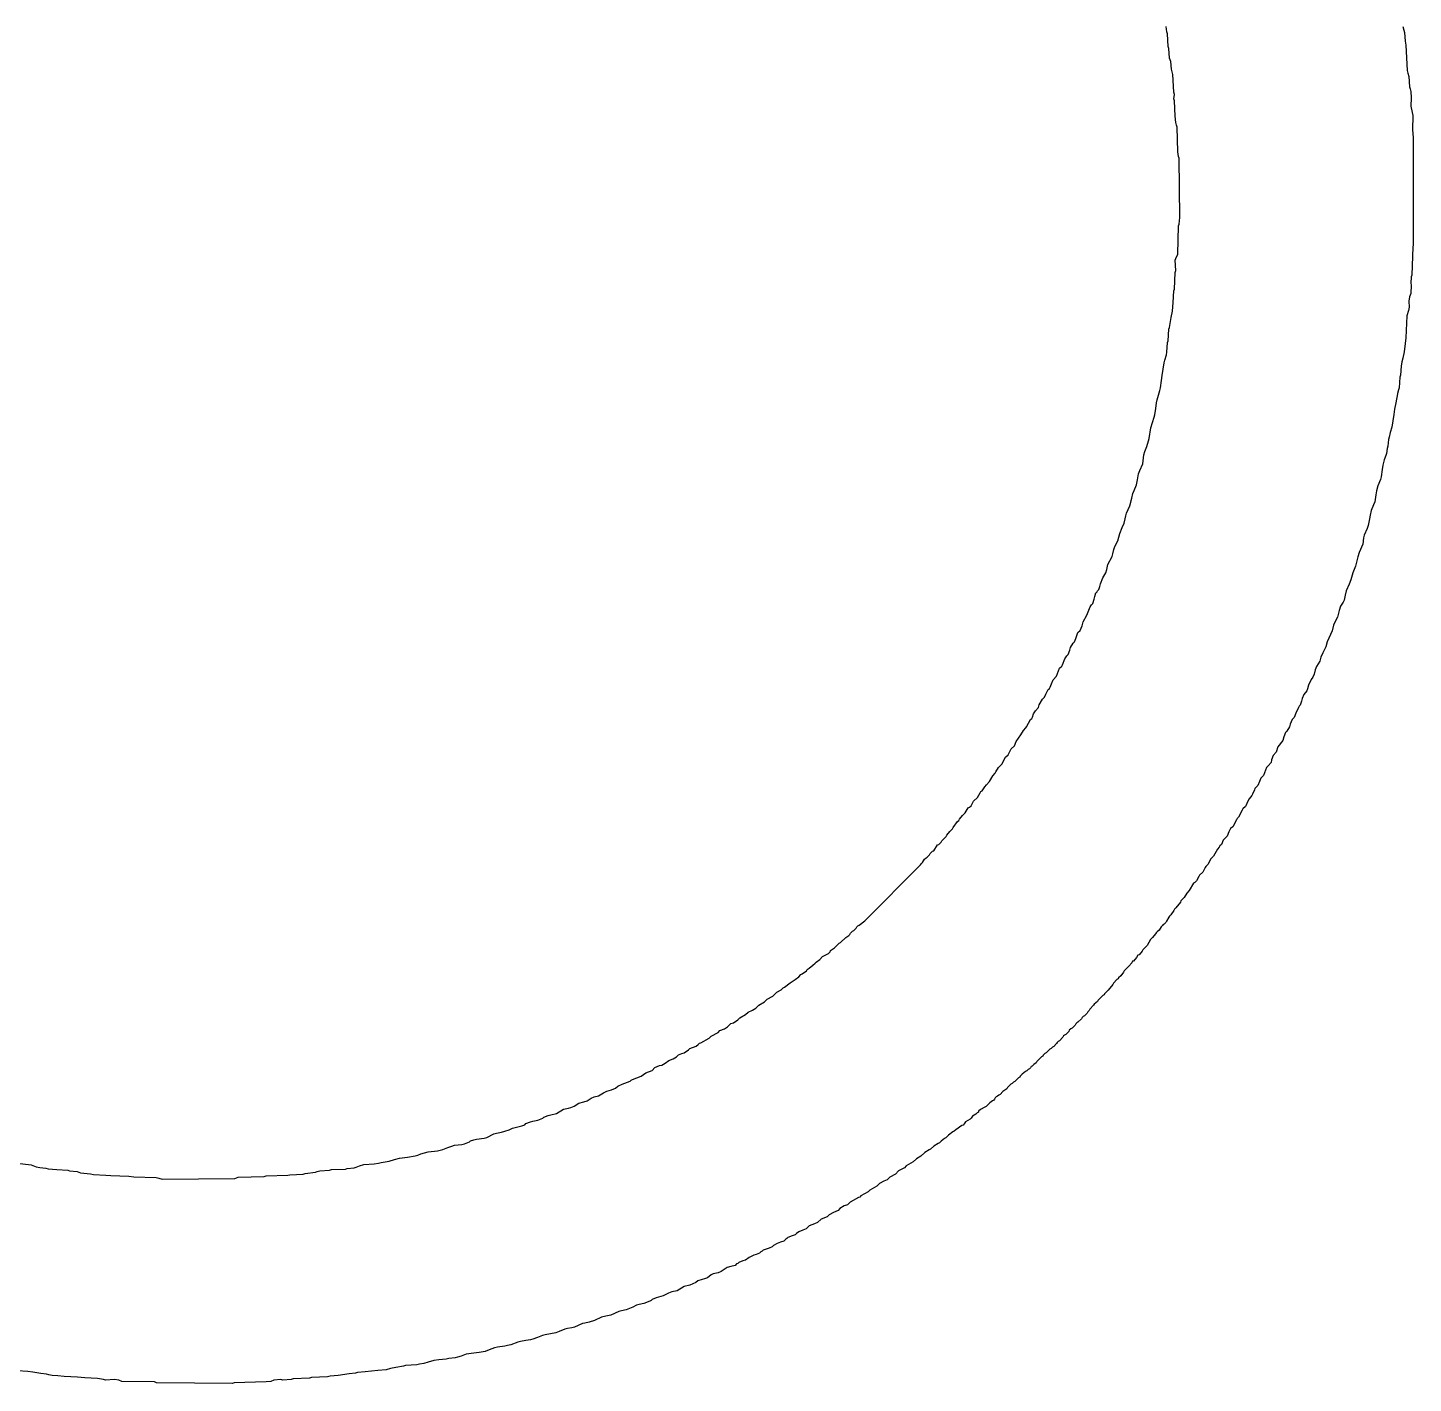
# Model space of a CAD drawing. Header units: inches. Extents: x -1.3 to 11.9, y -6.8 to 4.2.
# Drawn here: x 3.5394 to 3.6628, y 1.3251 to 1.4459 of the extents above; entities that cross this region are included whole.
import ezdxf

# ---------------------------------------------------------------- set-up
doc = ezdxf.new("R2010")
doc.units = ezdxf.units.IN
doc.header["$MEASUREMENT"] = 0
doc.layers.add('Bottom Overlay', color=54, linetype='Continuous')

msp = doc.modelspace()

# ---------------------------------------------------------------- linework, layer by layer
at = {"layer": 'Bottom Overlay'}
for p, q in [((3.64084, 1.44551), (3.64076, 1.44599)), ((3.66184, 1.44599), (3.66192, 1.44568)), ((3.6409, 1.44534), (3.64084, 1.44551)), ((3.64096, 1.4442), (3.6409, 1.44534)), ((3.66192, 1.44568), (3.66198, 1.44545)), ((3.66198, 1.44545), (3.66206, 1.44468)), ((3.66206, 1.44468), (3.66212, 1.44434)), ((3.64101, 1.44403), (3.64096, 1.4442)), ((3.64107, 1.44318), (3.64101, 1.44403)), ((3.66212, 1.44434), (3.66224, 1.44207)), ((3.64119, 1.44289), (3.64107, 1.44318)), ((3.64124, 1.44221), (3.64119, 1.44289)), ((3.64138, 1.44173), (3.64124, 1.44221)), ((3.66224, 1.44207), (3.66229, 1.44184)), ((3.64147, 1.44016), (3.64138, 1.44173)), ((3.66229, 1.44184), (3.66238, 1.44153)), ((3.66238, 1.44153), (3.66243, 1.44062)), ((3.64153, 1.43994), (3.64147, 1.44016)), ((3.64147, 1.43954), (3.64153, 1.43994)), ((3.66243, 1.44062), (3.66249, 1.44045)), ((3.66249, 1.44045), (3.66255, 1.44022)), ((3.66255, 1.44022), (3.6626, 1.43965)), ((3.6626, 1.43965), (3.66255, 1.43891)), ((3.64153, 1.43937), (3.64147, 1.43954)), ((3.64158, 1.43801), (3.64153, 1.43937)), ((3.66255, 1.43891), (3.6626, 1.43874)), ((3.6626, 1.43874), (3.66272, 1.43806)), ((3.64164, 1.43744), (3.64158, 1.43801)), ((3.6417, 1.43721), (3.64164, 1.43744)), ((3.64175, 1.43704), (3.6417, 1.43721)), ((3.66272, 1.43806), (3.66269, 1.43678)), ((3.64181, 1.43482), (3.64175, 1.43704)), ((3.66269, 1.43678), (3.66275, 1.4361)), ((3.66275, 1.4361), (3.66277, 1.42653)), ((3.64187, 1.43443), (3.64181, 1.43482)), ((3.64192, 1.43426), (3.64187, 1.43443)), ((3.64198, 1.42897), (3.64192, 1.43426)), ((3.64192, 1.4284), (3.64198, 1.42897)), ((3.64181, 1.42573), (3.64187, 1.42823)), ((3.64187, 1.42823), (3.64192, 1.4284)), ((3.66272, 1.42636), (3.66266, 1.42386)), ((3.66277, 1.42653), (3.66272, 1.42636)), ((3.64158, 1.42517), (3.64164, 1.42534)), ((3.64164, 1.42426), (3.64158, 1.42517)), ((3.64164, 1.42534), (3.64181, 1.42573)), ((3.64153, 1.42261), (3.64158, 1.42409)), ((3.64158, 1.42409), (3.64164, 1.42426)), ((3.6626, 1.42369), (3.66255, 1.42312)), ((3.66266, 1.42386), (3.6626, 1.42369)), ((3.64141, 1.42142), (3.64147, 1.42244)), ((3.64147, 1.42244), (3.64153, 1.42261)), ((3.66255, 1.42312), (3.6626, 1.42295)), ((3.6626, 1.42295), (3.66255, 1.42221)), ((3.64133, 1.42065), (3.64141, 1.42142)), ((3.66243, 1.42193), (3.66238, 1.42153)), ((3.66238, 1.42153), (3.66241, 1.42099)), ((3.66255, 1.42221), (3.66243, 1.42193)), ((3.64107, 1.4192), (3.64121, 1.42008)), ((3.64121, 1.42008), (3.64133, 1.42065)), ((3.66221, 1.42022), (3.66212, 1.41826)), ((3.66235, 1.42071), (3.66221, 1.42022)), ((3.66241, 1.42099), (3.66235, 1.42071)), ((3.64096, 1.41801), (3.64101, 1.41903)), ((3.64101, 1.41903), (3.64107, 1.4192)), ((3.64084, 1.41698), (3.6409, 1.41784)), ((3.6409, 1.41784), (3.64096, 1.41801)), ((3.66206, 1.41775), (3.66195, 1.41701)), ((3.66212, 1.41826), (3.66206, 1.41775)), ((3.64059, 1.41605), (3.64065, 1.41627)), ((3.64065, 1.41627), (3.64079, 1.41676)), ((3.64079, 1.41676), (3.64084, 1.41698)), ((3.66184, 1.41644), (3.66175, 1.41613)), ((3.66195, 1.41701), (3.66184, 1.41644)), ((3.64042, 1.41491), (3.64059, 1.41605)), ((3.66164, 1.41494), (3.66158, 1.41477)), ((3.6617, 1.41573), (3.66164, 1.41494)), ((3.66175, 1.41613), (3.6617, 1.41573)), ((3.64022, 1.41358), (3.64028, 1.4138)), ((3.64028, 1.4138), (3.64036, 1.41446)), ((3.64036, 1.41446), (3.64042, 1.41491)), ((3.66153, 1.4138), (3.66147, 1.41363)), ((3.66158, 1.41477), (3.66153, 1.4138)), ((3.63985, 1.41196), (3.63991, 1.41247)), ((3.63991, 1.41247), (3.63996, 1.41275)), ((3.63996, 1.41275), (3.64022, 1.41358)), ((3.66121, 1.41247), (3.6611, 1.4119)), ((3.66127, 1.41281), (3.66121, 1.41247)), ((3.66133, 1.41309), (3.66127, 1.41281)), ((3.66138, 1.41332), (3.66133, 1.41309)), ((3.66147, 1.41363), (3.66138, 1.41332)), ((3.63971, 1.41119), (3.63977, 1.41142)), ((3.63977, 1.41142), (3.63985, 1.41196)), ((3.66104, 1.41145), (3.66087, 1.41031)), ((3.6611, 1.4119), (3.66104, 1.41145)), ((3.63925, 1.40931), (3.6394, 1.41025)), ((3.6394, 1.41025), (3.63957, 1.41071)), ((3.63957, 1.41071), (3.63971, 1.41119)), ((3.66087, 1.41031), (3.66073, 1.40983)), ((3.63905, 1.4086), (3.6392, 1.40909)), ((3.6392, 1.40909), (3.63925, 1.40931)), ((3.66056, 1.4092), (3.6605, 1.40863)), ((3.66062, 1.40943), (3.66056, 1.4092)), ((3.66073, 1.40983), (3.66062, 1.40943)), ((3.63869, 1.40704), (3.6388, 1.40784)), ((3.6388, 1.40784), (3.63888, 1.40815)), ((3.63888, 1.40815), (3.63905, 1.4086)), ((3.66033, 1.40778), (3.66019, 1.40741)), ((3.66039, 1.40795), (3.66033, 1.40778)), ((3.66045, 1.40841), (3.66039, 1.40795)), ((3.6605, 1.40863), (3.66045, 1.40841)), ((3.63832, 1.40616), (3.63843, 1.40645)), ((3.63843, 1.40645), (3.63869, 1.40704)), ((3.65999, 1.40653), (3.65991, 1.40588)), ((3.66005, 1.40693), (3.65999, 1.40653)), ((3.66019, 1.40741), (3.66005, 1.40693)), ((3.63792, 1.40468), (3.63812, 1.40517)), ((3.63812, 1.40517), (3.63823, 1.40562)), ((3.63823, 1.40562), (3.63832, 1.40616)), ((3.65962, 1.40508), (3.65951, 1.40463)), ((3.65985, 1.40565), (3.65962, 1.40508)), ((3.65991, 1.40588), (3.65985, 1.40565)), ((3.63755, 1.40329), (3.63772, 1.40397)), ((3.63772, 1.40397), (3.6378, 1.4044)), ((3.6378, 1.4044), (3.63792, 1.40468)), ((3.65945, 1.40429), (3.65934, 1.40366)), ((3.65951, 1.40463), (3.65945, 1.40429)), ((3.63718, 1.40241), (3.63724, 1.40264)), ((3.63724, 1.40264), (3.63755, 1.40329)), ((3.65903, 1.40289), (3.65894, 1.40247)), ((3.65922, 1.40338), (3.65903, 1.40289)), ((3.65934, 1.40366), (3.65922, 1.40338)), ((3.63664, 1.40085), (3.63687, 1.40136)), ((3.63687, 1.40136), (3.63704, 1.40176)), ((3.63704, 1.40176), (3.63712, 1.40213)), ((3.63712, 1.40213), (3.63718, 1.40241)), ((3.65877, 1.40156), (3.65866, 1.40128)), ((3.65888, 1.40213), (3.65877, 1.40156)), ((3.65894, 1.40247), (3.65888, 1.40213)), ((3.63621, 1.39968), (3.63647, 1.40017)), ((3.63647, 1.40017), (3.63664, 1.40085)), ((3.65834, 1.40045), (3.65829, 1.39988)), ((3.6584, 1.40068), (3.65834, 1.40045)), ((3.65866, 1.40128), (3.6584, 1.40068)), ((3.63596, 1.3988), (3.63602, 1.39903)), ((3.63602, 1.39903), (3.6361, 1.3994)), ((3.6361, 1.3994), (3.63621, 1.39968)), ((3.65795, 1.39914), (3.65783, 1.39875)), ((3.65829, 1.39988), (3.65795, 1.39914)), ((3.63548, 1.39764), (3.63559, 1.39809)), ((3.63559, 1.39809), (3.63596, 1.3988)), ((3.65763, 1.39792), (3.65738, 1.39733)), ((3.65778, 1.39852), (3.65763, 1.39792)), ((3.65783, 1.39875), (3.65778, 1.39852)), ((3.63494, 1.39636), (3.63513, 1.3969)), ((3.63513, 1.3969), (3.63539, 1.39733)), ((3.63539, 1.39733), (3.63548, 1.39764)), ((3.65721, 1.3967), (3.65707, 1.39633)), ((3.65726, 1.39693), (3.65721, 1.3967)), ((3.65738, 1.39733), (3.65726, 1.39693)), ((3.63437, 1.395), (3.63442, 1.39522)), ((3.63442, 1.39522), (3.63451, 1.39554)), ((3.63451, 1.39554), (3.63459, 1.39562)), ((3.63459, 1.39562), (3.63465, 1.39574)), ((3.63465, 1.39574), (3.63477, 1.39585)), ((3.63477, 1.39585), (3.63488, 1.39613)), ((3.63488, 1.39613), (3.63494, 1.39636)), ((3.6567, 1.39534), (3.65661, 1.39491)), ((3.65681, 1.39574), (3.6567, 1.39534)), ((3.65707, 1.39633), (3.65681, 1.39574)), ((3.63371, 1.39355), (3.634, 1.39429)), ((3.634, 1.39429), (3.63414, 1.39449)), ((3.63414, 1.39449), (3.63425, 1.3946)), ((3.63425, 1.3946), (3.63437, 1.395)), ((3.65618, 1.39397), (3.65604, 1.39338)), ((3.6563, 1.39437), (3.65618, 1.39397)), ((3.65653, 1.39471), (3.6563, 1.39437)), ((3.65661, 1.39491), (3.65653, 1.39471)), ((3.63329, 1.39261), (3.63337, 1.39298)), ((3.63337, 1.39298), (3.63371, 1.39355)), ((3.6559, 1.39318), (3.65567, 1.39267)), ((3.65604, 1.39338), (3.6559, 1.39318)), ((3.63272, 1.39147), (3.63292, 1.39201)), ((3.63292, 1.39201), (3.63312, 1.39221)), ((3.63312, 1.39221), (3.63329, 1.39261)), ((3.65556, 1.39216), (3.6551, 1.39119)), ((3.65567, 1.39267), (3.65556, 1.39216)), ((3.63204, 1.39005), (3.63221, 1.39045)), ((3.63221, 1.39045), (3.63227, 1.39068)), ((3.63227, 1.39068), (3.63249, 1.39108)), ((3.63249, 1.39108), (3.63261, 1.39119)), ((3.63261, 1.39119), (3.63272, 1.39147)), ((3.65499, 1.39074), (3.65471, 1.39022)), ((3.6551, 1.39119), (3.65499, 1.39074)), ((3.63127, 1.38883), (3.63147, 1.38903)), ((3.63147, 1.38903), (3.63153, 1.38915)), ((3.63153, 1.38915), (3.63175, 1.38966)), ((3.63175, 1.38966), (3.63192, 1.38994)), ((3.63192, 1.38994), (3.63204, 1.39005)), ((3.65445, 1.38946), (3.65417, 1.389)), ((3.65454, 1.38983), (3.65445, 1.38946)), ((3.65471, 1.39022), (3.65454, 1.38983)), ((3.63056, 1.38744), (3.6307, 1.38781)), ((3.6307, 1.38781), (3.63102, 1.38812)), ((3.63102, 1.38812), (3.63127, 1.38883)), ((3.65368, 1.38784), (3.65346, 1.38733)), ((3.65383, 1.38804), (3.65368, 1.38784)), ((3.65394, 1.38832), (3.65383, 1.38804)), ((3.65403, 1.38869), (3.65394, 1.38832)), ((3.65417, 1.389), (3.65403, 1.38869)), ((3.63005, 1.38653), (3.63028, 1.38693)), ((3.63028, 1.38693), (3.63039, 1.38704)), ((3.63039, 1.38704), (3.63045, 1.38716)), ((3.63045, 1.38716), (3.63056, 1.38744)), ((3.65329, 1.38682), (3.65303, 1.3865)), ((3.65337, 1.38701), (3.65329, 1.38682)), ((3.65346, 1.38733), (3.65337, 1.38701)), ((3.62914, 1.38505), (3.62942, 1.38534)), ((3.62942, 1.38534), (3.62948, 1.38557)), ((3.62948, 1.38557), (3.62977, 1.38608)), ((3.62977, 1.38608), (3.62994, 1.38625)), ((3.62994, 1.38625), (3.63005, 1.38653)), ((3.65255, 1.38534), (3.65232, 1.38483)), ((3.65261, 1.38545), (3.65255, 1.38534)), ((3.65269, 1.38554), (3.65261, 1.38545)), ((3.65283, 1.38591), (3.65269, 1.38554)), ((3.65289, 1.38613), (3.65283, 1.38591)), ((3.65303, 1.3865), (3.65289, 1.38613)), ((3.62835, 1.38363), (3.62869, 1.38426)), ((3.62869, 1.38426), (3.6288, 1.38437)), ((3.6288, 1.38437), (3.62886, 1.38449)), ((3.62886, 1.38449), (3.62897, 1.38477)), ((3.62897, 1.38477), (3.62914, 1.38505)), ((3.65198, 1.38426), (3.65181, 1.38386)), ((3.65218, 1.38446), (3.65198, 1.38426)), ((3.65232, 1.38483), (3.65218, 1.38446)), ((3.62741, 1.3823), (3.62783, 1.3829)), ((3.62783, 1.3829), (3.62806, 1.38329)), ((3.62806, 1.38329), (3.62829, 1.38352)), ((3.62829, 1.38352), (3.62835, 1.38363)), ((3.65141, 1.38312), (3.65124, 1.38273)), ((3.65153, 1.38324), (3.65141, 1.38312)), ((3.65175, 1.38363), (3.65153, 1.38324)), ((3.65181, 1.38386), (3.65175, 1.38363)), ((3.6267, 1.38113), (3.62698, 1.38165)), ((3.62698, 1.38165), (3.62727, 1.38193)), ((3.62727, 1.38193), (3.62741, 1.3823)), ((3.65073, 1.38182), (3.65056, 1.38136)), ((3.65116, 1.38241), (3.65073, 1.38182)), ((3.65124, 1.38273), (3.65116, 1.38241)), ((3.62613, 1.38028), (3.62647, 1.38091)), ((3.62647, 1.38091), (3.6267, 1.38113)), ((3.65011, 1.38045), (3.64985, 1.38014)), ((3.65016, 1.38068), (3.65011, 1.38045)), ((3.6503, 1.38105), (3.65016, 1.38068)), ((3.65056, 1.38136), (3.6503, 1.38105)), ((3.62505, 1.37875), (3.62533, 1.37926)), ((3.62533, 1.37926), (3.62556, 1.37949)), ((3.62556, 1.37949), (3.62562, 1.3796)), ((3.62562, 1.3796), (3.62585, 1.38)), ((3.62585, 1.38), (3.62613, 1.38028)), ((3.64945, 1.37929), (3.6492, 1.37903)), ((3.64971, 1.38), (3.64945, 1.37929)), ((3.64985, 1.38014), (3.64971, 1.38)), ((3.62428, 1.37787), (3.6244, 1.37792)), ((3.6244, 1.37792), (3.62462, 1.37827)), ((3.62462, 1.37827), (3.62477, 1.37846)), ((3.62477, 1.37846), (3.62505, 1.37875)), ((3.64863, 1.37801), (3.64846, 1.37761)), ((3.64868, 1.37812), (3.64863, 1.37801)), ((3.64894, 1.37838), (3.64868, 1.37812)), ((3.64908, 1.37875), (3.64894, 1.37838)), ((3.6492, 1.37903), (3.64908, 1.37875)), ((3.6234, 1.37659), (3.62363, 1.37699)), ((3.62363, 1.37699), (3.62397, 1.37733)), ((3.62397, 1.37733), (3.6242, 1.37773)), ((3.6242, 1.37773), (3.62428, 1.37787)), ((3.648, 1.37693), (3.64789, 1.37665)), ((3.64815, 1.37719), (3.648, 1.37693)), ((3.6484, 1.3775), (3.64815, 1.37719)), ((3.64846, 1.37761), (3.6484, 1.3775)), ((3.62238, 1.3754), (3.62264, 1.37571)), ((3.62264, 1.37571), (3.62289, 1.37596)), ((3.62289, 1.37596), (3.62315, 1.37639)), ((3.62315, 1.37639), (3.62326, 1.37645)), ((3.62326, 1.37645), (3.6234, 1.37659)), ((3.64709, 1.37545), (3.64704, 1.37534)), ((3.64721, 1.37557), (3.64709, 1.37545)), ((3.64755, 1.37619), (3.64721, 1.37557)), ((3.64761, 1.37631), (3.64755, 1.37619)), ((3.64783, 1.37653), (3.64761, 1.37631)), ((3.64789, 1.37665), (3.64783, 1.37653)), ((3.62124, 1.37398), (3.6215, 1.37429)), ((3.6215, 1.37429), (3.62175, 1.37454)), ((3.62175, 1.37454), (3.62181, 1.37466)), ((3.62181, 1.37466), (3.62221, 1.37517)), ((3.62221, 1.37517), (3.62232, 1.37528)), ((3.62232, 1.37528), (3.62238, 1.3754)), ((3.64636, 1.37426), (3.64621, 1.37389)), ((3.6465, 1.37457), (3.64636, 1.37426)), ((3.6467, 1.37471), (3.6465, 1.37457)), ((3.64704, 1.37534), (3.6467, 1.37471)), ((3.62008, 1.37258), (3.62042, 1.3731)), ((3.62042, 1.3731), (3.62053, 1.37315)), ((3.62053, 1.37315), (3.62073, 1.37335)), ((3.62073, 1.37335), (3.62079, 1.37346)), ((3.62079, 1.37346), (3.62119, 1.37386)), ((3.62119, 1.37386), (3.62124, 1.37398)), ((3.64556, 1.37301), (3.6455, 1.3729)), ((3.6457, 1.37315), (3.64556, 1.37301)), ((3.64584, 1.37352), (3.6457, 1.37315)), ((3.64621, 1.37389), (3.64584, 1.37352)), ((3.61908, 1.37153), (3.61925, 1.37182)), ((3.61925, 1.37182), (3.6194, 1.37196)), ((3.6194, 1.37196), (3.61951, 1.37202)), ((3.61951, 1.37202), (3.61971, 1.37221)), ((3.61971, 1.37221), (3.61977, 1.37233)), ((3.61977, 1.37233), (3.61997, 1.37253)), ((3.61997, 1.37253), (3.62008, 1.37258)), ((3.64476, 1.37187), (3.64448, 1.37136)), ((3.64499, 1.3721), (3.64476, 1.37187)), ((3.64533, 1.37273), (3.64499, 1.3721)), ((3.6455, 1.3729), (3.64533, 1.37273)), ((3.61394, 1.36633), (3.61891, 1.37131)), ((3.61891, 1.37131), (3.61897, 1.37142)), ((3.61897, 1.37142), (3.61908, 1.37153)), ((3.64403, 1.37068), (3.64374, 1.3704)), ((3.64425, 1.37108), (3.64403, 1.37068)), ((3.64431, 1.37119), (3.64425, 1.37108)), ((3.64448, 1.37136), (3.64431, 1.37119)), ((3.6432, 1.36969), (3.64283, 1.36903)), ((3.64332, 1.36974), (3.6432, 1.36969)), ((3.64346, 1.36989), (3.64332, 1.36974)), ((3.64369, 1.37028), (3.64346, 1.36989)), ((3.64374, 1.3704), (3.64369, 1.37028)), ((3.64209, 1.36812), (3.64204, 1.36801)), ((3.64238, 1.36841), (3.64209, 1.36812)), ((3.64261, 1.36881), (3.64238, 1.36841)), ((3.64283, 1.36903), (3.64261, 1.36881)), ((3.64119, 1.36687), (3.64107, 1.36676)), ((3.64147, 1.36727), (3.64119, 1.36687)), ((3.64153, 1.36739), (3.64147, 1.36727)), ((3.64164, 1.3675), (3.64153, 1.36739)), ((3.64204, 1.36801), (3.64164, 1.3675)), ((3.61298, 1.36548), (3.61318, 1.36568)), ((3.61318, 1.36568), (3.61323, 1.36579)), ((3.61323, 1.36579), (3.61332, 1.36588)), ((3.61332, 1.36588), (3.61343, 1.36594)), ((3.61343, 1.36594), (3.61394, 1.36633)), ((3.64033, 1.36579), (3.64016, 1.36551)), ((3.64045, 1.36591), (3.64033, 1.36579)), ((3.6405, 1.36602), (3.64045, 1.36591)), ((3.64059, 1.36605), (3.6405, 1.36602)), ((3.64073, 1.36619), (3.64059, 1.36605)), ((3.64079, 1.36631), (3.64073, 1.36619)), ((3.64101, 1.36665), (3.64079, 1.36631)), ((3.64107, 1.36676), (3.64101, 1.36665)), ((3.61167, 1.36435), (3.61178, 1.3644)), ((3.61178, 1.3644), (3.61224, 1.36486)), ((3.61224, 1.36486), (3.61252, 1.36503)), ((3.61252, 1.36503), (3.61261, 1.36511)), ((3.61261, 1.36511), (3.61266, 1.36523)), ((3.61266, 1.36523), (3.61286, 1.36543)), ((3.61286, 1.36543), (3.61298, 1.36548)), ((3.63937, 1.36466), (3.63908, 1.36415)), ((3.63957, 1.36486), (3.63937, 1.36466)), ((3.63982, 1.36517), (3.63957, 1.36486)), ((3.63988, 1.36528), (3.63982, 1.36517)), ((3.63996, 1.36537), (3.63988, 1.36528)), ((3.64016, 1.36551), (3.63996, 1.36537)), ((3.60994, 1.3629), (3.61019, 1.36315)), ((3.61019, 1.36315), (3.6107, 1.36344)), ((3.6107, 1.36344), (3.61085, 1.36358)), ((3.61085, 1.36358), (3.6109, 1.36369)), ((3.6109, 1.36369), (3.61124, 1.36392)), ((3.61124, 1.36392), (3.61167, 1.36435)), ((3.63826, 1.36327), (3.63812, 1.36307)), ((3.63837, 1.36332), (3.63826, 1.36327)), ((3.63863, 1.36364), (3.63837, 1.36332)), ((3.63869, 1.36375), (3.63863, 1.36364)), ((3.63908, 1.36415), (3.63869, 1.36375)), ((3.60874, 1.36187), (3.6088, 1.36199)), ((3.6088, 1.36199), (3.609, 1.36213)), ((3.609, 1.36213), (3.60931, 1.36239)), ((3.60931, 1.36239), (3.60951, 1.36258)), ((3.60951, 1.36258), (3.60962, 1.36264)), ((3.60962, 1.36264), (3.60994, 1.3629)), ((3.63746, 1.3623), (3.63704, 1.36187)), ((3.63772, 1.36261), (3.63746, 1.3623)), ((3.63778, 1.36273), (3.63772, 1.36261)), ((3.63786, 1.36275), (3.63778, 1.36273)), ((3.63812, 1.36307), (3.63786, 1.36275)), ((3.60678, 1.36043), (3.6073, 1.36082)), ((3.6073, 1.36082), (3.60764, 1.36105)), ((3.60764, 1.36105), (3.60775, 1.36111)), ((3.60775, 1.36111), (3.60806, 1.36136)), ((3.60806, 1.36136), (3.60826, 1.36156)), ((3.60826, 1.36156), (3.60837, 1.36162)), ((3.60837, 1.36162), (3.60874, 1.36187)), ((3.63602, 1.36068), (3.63562, 1.36017)), ((3.63607, 1.36079), (3.63602, 1.36068)), ((3.63638, 1.36111), (3.63607, 1.36079)), ((3.6365, 1.36116), (3.63638, 1.36111)), ((3.63653, 1.36125), (3.6365, 1.36116)), ((3.63673, 1.36145), (3.63653, 1.36125)), ((3.63698, 1.36176), (3.63673, 1.36145)), ((3.63704, 1.36187), (3.63698, 1.36176)), ((3.60525, 1.35935), (3.60576, 1.35963)), ((3.60576, 1.35963), (3.6061, 1.35997)), ((3.6061, 1.35997), (3.6065, 1.3602)), ((3.6065, 1.3602), (3.60667, 1.36037)), ((3.60667, 1.36037), (3.60678, 1.36043)), ((3.63513, 1.35969), (3.63471, 1.35926)), ((3.63525, 1.35974), (3.63513, 1.35969)), ((3.63528, 1.35983), (3.63525, 1.35974)), ((3.63562, 1.36017), (3.63528, 1.35983)), ((3.60332, 1.35798), (3.60355, 1.35821)), ((3.60355, 1.35821), (3.60394, 1.35838)), ((3.60394, 1.35838), (3.60423, 1.35855)), ((3.60423, 1.35855), (3.60451, 1.35883)), ((3.60451, 1.35883), (3.60502, 1.35912)), ((3.60502, 1.35912), (3.60525, 1.35935)), ((3.6338, 1.35824), (3.63374, 1.35812)), ((3.63391, 1.35835), (3.6338, 1.35824)), ((3.63397, 1.35847), (3.63391, 1.35835)), ((3.63431, 1.35881), (3.63397, 1.35847)), ((3.63437, 1.35892), (3.63431, 1.35881)), ((3.63465, 1.35915), (3.63437, 1.35892)), ((3.63471, 1.35926), (3.63465, 1.35915)), ((3.60173, 1.3569), (3.60201, 1.35719)), ((3.60201, 1.35719), (3.60224, 1.35724)), ((3.60224, 1.35724), (3.60264, 1.35753)), ((3.60264, 1.35753), (3.60281, 1.3577)), ((3.60281, 1.3577), (3.60332, 1.35798)), ((3.63266, 1.35705), (3.63241, 1.35679)), ((3.63272, 1.35716), (3.63266, 1.35705)), ((3.63281, 1.35724), (3.63272, 1.35716)), ((3.63292, 1.3573), (3.63281, 1.35724)), ((3.63323, 1.35761), (3.63292, 1.3573)), ((3.63329, 1.35773), (3.63323, 1.35761)), ((3.63337, 1.35781), (3.63329, 1.35773)), ((3.63349, 1.35787), (3.63337, 1.35781)), ((3.63374, 1.35812), (3.63349, 1.35787)), ((3.59934, 1.35548), (3.60008, 1.35588)), ((3.60008, 1.35588), (3.60025, 1.35605)), ((3.60025, 1.35605), (3.60088, 1.35639)), ((3.60088, 1.35639), (3.60105, 1.35656)), ((3.60105, 1.35656), (3.60144, 1.35673)), ((3.60144, 1.35673), (3.60173, 1.3569)), ((3.63158, 1.35597), (3.63127, 1.35565)), ((3.63164, 1.35608), (3.63158, 1.35597)), ((3.63173, 1.35616), (3.63164, 1.35608)), ((3.63184, 1.35622), (3.63173, 1.35616)), ((3.6321, 1.35648), (3.63184, 1.35622)), ((3.63215, 1.35659), (3.6321, 1.35648)), ((3.63229, 1.35673), (3.63215, 1.35659)), ((3.63241, 1.35679), (3.63229, 1.35673)), ((3.59735, 1.3544), (3.59764, 1.35452)), ((3.59764, 1.35452), (3.59786, 1.35457)), ((3.59786, 1.35457), (3.59826, 1.35486)), ((3.59826, 1.35486), (3.59838, 1.35497)), ((3.59838, 1.35497), (3.59892, 1.35517)), ((3.59892, 1.35517), (3.59911, 1.35531)), ((3.59911, 1.35531), (3.59923, 1.35543)), ((3.59923, 1.35543), (3.59934, 1.35548)), ((3.62996, 1.35452), (3.62982, 1.35437)), ((3.63008, 1.35457), (3.62996, 1.35452)), ((3.63042, 1.35491), (3.63008, 1.35457)), ((3.63053, 1.35497), (3.63042, 1.35491)), ((3.63065, 1.35508), (3.63053, 1.35497)), ((3.63076, 1.35514), (3.63065, 1.35508)), ((3.63102, 1.3554), (3.63076, 1.35514)), ((3.63107, 1.35551), (3.63102, 1.3554)), ((3.63116, 1.3556), (3.63107, 1.35551)), ((3.63127, 1.35565), (3.63116, 1.3556)), ((3.595, 1.35301), (3.59525, 1.35327)), ((3.59525, 1.35327), (3.59565, 1.35344)), ((3.59565, 1.35344), (3.59588, 1.35349)), ((3.59588, 1.35349), (3.59616, 1.35366)), ((3.59616, 1.35366), (3.5965, 1.35389)), ((3.5965, 1.35389), (3.59687, 1.35403)), ((3.59687, 1.35403), (3.59718, 1.35423)), ((3.59718, 1.35423), (3.59735, 1.3544)), ((3.62874, 1.35335), (3.62869, 1.35324)), ((3.62883, 1.35338), (3.62874, 1.35335)), ((3.629, 1.35355), (3.62883, 1.35338)), ((3.6292, 1.35369), (3.629, 1.35355)), ((3.62925, 1.35381), (3.6292, 1.35369)), ((3.62968, 1.35423), (3.62925, 1.35381)), ((3.62979, 1.35429), (3.62968, 1.35423)), ((3.62982, 1.35437), (3.62979, 1.35429)), ((3.59235, 1.35179), (3.59306, 1.35205)), ((3.59306, 1.35205), (3.59315, 1.35213)), ((3.59315, 1.35213), (3.59326, 1.35219)), ((3.59326, 1.35219), (3.59366, 1.35236)), ((3.59366, 1.35236), (3.59403, 1.3525)), ((3.59403, 1.3525), (3.59446, 1.35281)), ((3.59446, 1.35281), (3.595, 1.35301)), ((3.62729, 1.35202), (3.62718, 1.35196)), ((3.62764, 1.35236), (3.62729, 1.35202)), ((3.62775, 1.35241), (3.62764, 1.35236)), ((3.62778, 1.3525), (3.62775, 1.35241)), ((3.62795, 1.35267), (3.62778, 1.3525)), ((3.62826, 1.35293), (3.62795, 1.35267)), ((3.62837, 1.35298), (3.62826, 1.35293)), ((3.62849, 1.3531), (3.62837, 1.35298)), ((3.6286, 1.35315), (3.62849, 1.3531)), ((3.62869, 1.35324), (3.6286, 1.35315)), ((3.59022, 1.35074), (3.59068, 1.35102)), ((3.59068, 1.35102), (3.59099, 1.35116)), ((3.59099, 1.35116), (3.59139, 1.35128)), ((3.59139, 1.35128), (3.59176, 1.35142)), ((3.59176, 1.35142), (3.59196, 1.35162)), ((3.59196, 1.35162), (3.59235, 1.35179)), ((3.62587, 1.35082), (3.62576, 1.35071)), ((3.62599, 1.35088), (3.62587, 1.35082)), ((3.62624, 1.35114), (3.62599, 1.35088)), ((3.62658, 1.35136), (3.62624, 1.35114)), ((3.62664, 1.35148), (3.62658, 1.35136)), ((3.62695, 1.35179), (3.62664, 1.35148)), ((3.62707, 1.35185), (3.62695, 1.35179)), ((3.62718, 1.35196), (3.62707, 1.35185)), ((3.5865, 1.34918), (3.58713, 1.34957)), ((3.58713, 1.34957), (3.58755, 1.34966)), ((3.58755, 1.34966), (3.58778, 1.34972)), ((3.58778, 1.34972), (3.58806, 1.34983)), ((3.58806, 1.34983), (3.58849, 1.35009)), ((3.58849, 1.35009), (3.58894, 1.3502)), ((3.58894, 1.3502), (3.58923, 1.35031)), ((3.58923, 1.35031), (3.58957, 1.35054)), ((3.58957, 1.35054), (3.58985, 1.35065)), ((3.58985, 1.35065), (3.59022, 1.35074)), ((3.62462, 1.34974), (3.62423, 1.34952)), ((3.62474, 1.3498), (3.62462, 1.34974)), ((3.62508, 1.35014), (3.62474, 1.3498)), ((3.62519, 1.3502), (3.62508, 1.35014)), ((3.62531, 1.35031), (3.62519, 1.3502)), ((3.62542, 1.35037), (3.62531, 1.35031)), ((3.6255, 1.35045), (3.62542, 1.35037)), ((3.62556, 1.35057), (3.6255, 1.35045)), ((3.62565, 1.35065), (3.62556, 1.35057)), ((3.62576, 1.35071), (3.62565, 1.35065)), ((3.58377, 1.34827), (3.58417, 1.34844)), ((3.58417, 1.34844), (3.5844, 1.34849)), ((3.5844, 1.34849), (3.58483, 1.34858)), ((3.58483, 1.34858), (3.58528, 1.34875)), ((3.58528, 1.34875), (3.58536, 1.34884)), ((3.58536, 1.34884), (3.58576, 1.34901)), ((3.58576, 1.34901), (3.58599, 1.34906)), ((3.58599, 1.34906), (3.5865, 1.34918)), ((3.62292, 1.34844), (3.62278, 1.34824)), ((3.62332, 1.34866), (3.62292, 1.34844)), ((3.6234, 1.34875), (3.62332, 1.34866)), ((3.62346, 1.34886), (3.6234, 1.34875)), ((3.62354, 1.34895), (3.62346, 1.34886)), ((3.62383, 1.34912), (3.62354, 1.34895)), ((3.62394, 1.34923), (3.62383, 1.34912)), ((3.62406, 1.34929), (3.62394, 1.34923)), ((3.62408, 1.34937), (3.62406, 1.34929)), ((3.62423, 1.34952), (3.62408, 1.34937)), ((3.58028, 1.34705), (3.58093, 1.34736)), ((3.58093, 1.34736), (3.58116, 1.34741)), ((3.58116, 1.34741), (3.58159, 1.3475)), ((3.58159, 1.3475), (3.5819, 1.34759)), ((3.5819, 1.34759), (3.58227, 1.34773)), ((3.58227, 1.34773), (3.58258, 1.34787)), ((3.58258, 1.34787), (3.58304, 1.34798)), ((3.58304, 1.34798), (3.5834, 1.34807)), ((3.5834, 1.34807), (3.58369, 1.34818)), ((3.58369, 1.34818), (3.58377, 1.34827)), ((3.62139, 1.34724), (3.62116, 1.34702)), ((3.62178, 1.34753), (3.62139, 1.34724)), ((3.6219, 1.34759), (3.62178, 1.34753)), ((3.62204, 1.34773), (3.6219, 1.34759)), ((3.62258, 1.3481), (3.62204, 1.34773)), ((3.62269, 1.34815), (3.62258, 1.3481)), ((3.62278, 1.34824), (3.62269, 1.34815)), ((3.57508, 1.34577), (3.57591, 1.34585)), ((3.57591, 1.34585), (3.57636, 1.34597)), ((3.57636, 1.34597), (3.57681, 1.34614)), ((3.57681, 1.34614), (3.57718, 1.34628)), ((3.57718, 1.34628), (3.57741, 1.34634)), ((3.57741, 1.34634), (3.57806, 1.34642)), ((3.57806, 1.34642), (3.57829, 1.34648)), ((3.57829, 1.34648), (3.57875, 1.34665)), ((3.57875, 1.34665), (3.57883, 1.34673)), ((3.57883, 1.34673), (3.57914, 1.34682)), ((3.57914, 1.34682), (3.57937, 1.34688)), ((3.57937, 1.34688), (3.58005, 1.34699)), ((3.58005, 1.34699), (3.58028, 1.34705)), ((3.61968, 1.34594), (3.61928, 1.34571)), ((3.61979, 1.34599), (3.61968, 1.34594)), ((3.62008, 1.34628), (3.61979, 1.34599)), ((3.62048, 1.34651), (3.62008, 1.34628)), ((3.62059, 1.34656), (3.62048, 1.34651)), ((3.62073, 1.3467), (3.62059, 1.34656)), ((3.62104, 1.34696), (3.62073, 1.3467)), ((3.62116, 1.34702), (3.62104, 1.34696)), ((3.53798, 1.3448), (3.53971, 1.3446)), ((3.56895, 1.34452), (3.56934, 1.34463)), ((3.56934, 1.34463), (3.57025, 1.34469)), ((3.57025, 1.34469), (3.57065, 1.34474)), ((3.57065, 1.34474), (3.57088, 1.3448)), ((3.57088, 1.3448), (3.57159, 1.34494)), ((3.57159, 1.34494), (3.57207, 1.34509)), ((3.57207, 1.34509), (3.57252, 1.3452)), ((3.57252, 1.3452), (3.57323, 1.34528)), ((3.57323, 1.34528), (3.57392, 1.3454)), ((3.57392, 1.3454), (3.57414, 1.34545)), ((3.57414, 1.34545), (3.57443, 1.34557)), ((3.57443, 1.34557), (3.57508, 1.34577)), ((3.61826, 1.34486), (3.61764, 1.34452)), ((3.61854, 1.34514), (3.61826, 1.34486)), ((3.61894, 1.34537), (3.61854, 1.34514)), ((3.61928, 1.34571), (3.61894, 1.34537)), ((3.53971, 1.3446), (3.54017, 1.34443)), ((3.54017, 1.34443), (3.54051, 1.34438)), ((3.54051, 1.34438), (3.54102, 1.34432)), ((3.54102, 1.34432), (3.54125, 1.34426)), ((3.54125, 1.34426), (3.54202, 1.34418)), ((3.54202, 1.34418), (3.54298, 1.34412)), ((3.54298, 1.34412), (3.54315, 1.34406)), ((3.54315, 1.34406), (3.54383, 1.34401)), ((3.54383, 1.34401), (3.54412, 1.34389)), ((3.54412, 1.34389), (3.545, 1.34381)), ((3.545, 1.34381), (3.54528, 1.34375)), ((3.54528, 1.34375), (3.54636, 1.34369)), ((3.54636, 1.34369), (3.54682, 1.34364)), ((3.54682, 1.34364), (3.54841, 1.34358)), ((3.54841, 1.34358), (3.54886, 1.34352)), ((3.54886, 1.34352), (3.55085, 1.34347)), ((3.55085, 1.34347), (3.55108, 1.34341)), ((3.55108, 1.34341), (3.55139, 1.34332)), ((3.55139, 1.34332), (3.55787, 1.34338)), ((3.55787, 1.34338), (3.55815, 1.34349)), ((3.55815, 1.34349), (3.56048, 1.34355)), ((3.56048, 1.34355), (3.56065, 1.34361)), ((3.56065, 1.34361), (3.56258, 1.34367)), ((3.56258, 1.34367), (3.56275, 1.34372)), ((3.56275, 1.34372), (3.56395, 1.34378)), ((3.56395, 1.34378), (3.56412, 1.34384)), ((3.56412, 1.34384), (3.56503, 1.34395)), ((3.56503, 1.34395), (3.5652, 1.34401)), ((3.5652, 1.34401), (3.56542, 1.34406)), ((3.56542, 1.34406), (3.56628, 1.34412)), ((3.56628, 1.34412), (3.56645, 1.34418)), ((3.56645, 1.34418), (3.5677, 1.34423)), ((3.5677, 1.34423), (3.56787, 1.34429)), ((3.56787, 1.34429), (3.56849, 1.34435)), ((3.56849, 1.34435), (3.56866, 1.3444)), ((3.56866, 1.3444), (3.56895, 1.34452)), ((3.61616, 1.34349), (3.61593, 1.34327)), ((3.61667, 1.34378), (3.61616, 1.34349)), ((3.61695, 1.34406), (3.61667, 1.34378)), ((3.61747, 1.34435), (3.61695, 1.34406)), ((3.61764, 1.34452), (3.61747, 1.34435)), ((3.61423, 1.34219), (3.6136, 1.34185)), ((3.6144, 1.34236), (3.61423, 1.34219)), ((3.61502, 1.3427), (3.6144, 1.34236)), ((3.61525, 1.34293), (3.61502, 1.3427)), ((3.61565, 1.34315), (3.61525, 1.34293)), ((3.61593, 1.34327), (3.61565, 1.34315)), ((3.61212, 1.34094), (3.61173, 1.34071)), ((3.61241, 1.34105), (3.61212, 1.34094)), ((3.61264, 1.34128), (3.61241, 1.34105)), ((3.61337, 1.34168), (3.61264, 1.34128)), ((3.61349, 1.34173), (3.61337, 1.34168)), ((3.6136, 1.34185), (3.61349, 1.34173)), ((3.61005, 1.33977), (3.60974, 1.33946)), ((3.61059, 1.33997), (3.61005, 1.33977)), ((3.61076, 1.34014), (3.61059, 1.33997)), ((3.61116, 1.34037), (3.61076, 1.34014)), ((3.61156, 1.34054), (3.61116, 1.34037)), ((3.61173, 1.34071), (3.61156, 1.34054)), ((3.60786, 1.33849), (3.60775, 1.33838)), ((3.60806, 1.33864), (3.60786, 1.33849)), ((3.60843, 1.33878), (3.60806, 1.33864)), ((3.60872, 1.33889), (3.60843, 1.33878)), ((3.609, 1.33918), (3.60872, 1.33889)), ((3.60945, 1.33935), (3.609, 1.33918)), ((3.60974, 1.33946), (3.60945, 1.33935)), ((3.6057, 1.3373), (3.60542, 1.33719)), ((3.60582, 1.33742), (3.6057, 1.3373)), ((3.60613, 1.33761), (3.60582, 1.33742)), ((3.60644, 1.3377), (3.60613, 1.33761)), ((3.60673, 1.33781), (3.60644, 1.3377)), ((3.6069, 1.33798), (3.60673, 1.33781)), ((3.60701, 1.33804), (3.6069, 1.33798)), ((3.6071, 1.33813), (3.60701, 1.33804)), ((3.60747, 1.33827), (3.6071, 1.33813)), ((3.60775, 1.33838), (3.60747, 1.33827)), ((3.60309, 1.33605), (3.60272, 1.33591)), ((3.60332, 1.33611), (3.60309, 1.33605)), ((3.60366, 1.33634), (3.60332, 1.33611)), ((3.60406, 1.33656), (3.60366, 1.33634)), ((3.60428, 1.33662), (3.60406, 1.33656)), ((3.60457, 1.33673), (3.60428, 1.33662)), ((3.60468, 1.33685), (3.60457, 1.33673)), ((3.6048, 1.3369), (3.60468, 1.33685)), ((3.60488, 1.33699), (3.6048, 1.3369)), ((3.60542, 1.33719), (3.60488, 1.33699)), ((3.60025, 1.3348), (3.59994, 1.33455)), ((3.60045, 1.33489), (3.60025, 1.3348)), ((3.60088, 1.33497), (3.60045, 1.33489)), ((3.60116, 1.33509), (3.60088, 1.33497)), ((3.60124, 1.33517), (3.60116, 1.33509)), ((3.6017, 1.33546), (3.60124, 1.33517)), ((3.60201, 1.33554), (3.6017, 1.33546)), ((3.60241, 1.33565), (3.60201, 1.33554)), ((3.60252, 1.33577), (3.60241, 1.33565)), ((3.60264, 1.33582), (3.60252, 1.33577)), ((3.60272, 1.33591), (3.60264, 1.33582)), ((3.59786, 1.33378), (3.59724, 1.33338)), ((3.59838, 1.33389), (3.59786, 1.33378)), ((3.59889, 1.33412), (3.59838, 1.33389)), ((3.59909, 1.33426), (3.59889, 1.33412)), ((3.59945, 1.3344), (3.59909, 1.33426)), ((3.59968, 1.33446), (3.59945, 1.3344)), ((3.59994, 1.33455), (3.59968, 1.33446)), ((3.5948, 1.33247), (3.59428, 1.33225)), ((3.59491, 1.33253), (3.5948, 1.33247)), ((3.595, 1.33261), (3.59491, 1.33253)), ((3.59536, 1.33276), (3.595, 1.33261)), ((3.59559, 1.33281), (3.59536, 1.33276)), ((3.59599, 1.33293), (3.59559, 1.33281)), ((3.59647, 1.33318), (3.59599, 1.33293)), ((3.59676, 1.3333), (3.59647, 1.33318)), ((3.59724, 1.33338), (3.59676, 1.3333)), ((3.59088, 1.33111), (3.59051, 1.33102)), ((3.59133, 1.33122), (3.59088, 1.33111)), ((3.59204, 1.33154), (3.59133, 1.33122)), ((3.59227, 1.33159), (3.59204, 1.33154)), ((3.59269, 1.33168), (3.59227, 1.33159)), ((3.59329, 1.33193), (3.59269, 1.33168)), ((3.59363, 1.3321), (3.59329, 1.33193)), ((3.59386, 1.33216), (3.59363, 1.3321)), ((3.59428, 1.33225), (3.59386, 1.33216)), ((3.58724, 1.32997), (3.58673, 1.32975)), ((3.58747, 1.33003), (3.58724, 1.32997)), ((3.58786, 1.33009), (3.58747, 1.33003)), ((3.58809, 1.33014), (3.58786, 1.33009)), ((3.5888, 1.33046), (3.58809, 1.33014)), ((3.58903, 1.33051), (3.5888, 1.33046)), ((3.5894, 1.3306), (3.58903, 1.33051)), ((3.58988, 1.33074), (3.5894, 1.3306)), ((3.59051, 1.33102), (3.58988, 1.33074)), ((3.58244, 1.32858), (3.58213, 1.3285)), ((3.58306, 1.32881), (3.58244, 1.32858)), ((3.58329, 1.32886), (3.58306, 1.32881)), ((3.58377, 1.32895), (3.58329, 1.32886)), ((3.58417, 1.32901), (3.58377, 1.32895)), ((3.5844, 1.32906), (3.58417, 1.32901)), ((3.5848, 1.32923), (3.5844, 1.32906)), ((3.58525, 1.3294), (3.5848, 1.32923)), ((3.58548, 1.32946), (3.58525, 1.3294)), ((3.58644, 1.32963), (3.58548, 1.32946)), ((3.58673, 1.32975), (3.58644, 1.32963)), ((3.5769, 1.32736), (3.57667, 1.3273)), ((3.57747, 1.32742), (3.5769, 1.32736)), ((3.57769, 1.32747), (3.57747, 1.32742)), ((3.57801, 1.32756), (3.57769, 1.32747)), ((3.57846, 1.32773), (3.57801, 1.32756)), ((3.57914, 1.32784), (3.57846, 1.32773)), ((3.5796, 1.3279), (3.57914, 1.32784)), ((3.58014, 1.32798), (3.5796, 1.3279)), ((3.58051, 1.32813), (3.58014, 1.32798)), ((3.58096, 1.3283), (3.58051, 1.32813)), ((3.58125, 1.32835), (3.58096, 1.3283)), ((3.5819, 1.32844), (3.58125, 1.32835)), ((3.58213, 1.3285), (3.5819, 1.32844)), ((3.53943, 1.32619), (3.53852, 1.32625)), ((3.53988, 1.32614), (3.53943, 1.32619)), ((3.54057, 1.32602), (3.53988, 1.32614)), ((3.56878, 1.32611), (3.5686, 1.32605)), ((3.56946, 1.32617), (3.56878, 1.32611)), ((3.57059, 1.32628), (3.56946, 1.32617)), ((3.57133, 1.32634), (3.57059, 1.32628)), ((3.57173, 1.32645), (3.57133, 1.32634)), ((3.57218, 1.32656), (3.57173, 1.32645)), ((3.57287, 1.32668), (3.57218, 1.32656)), ((3.57304, 1.32673), (3.57287, 1.32668)), ((3.57406, 1.32679), (3.57304, 1.32673)), ((3.57429, 1.32685), (3.57406, 1.32679)), ((3.57468, 1.3269), (3.57429, 1.32685)), ((3.57508, 1.32702), (3.57468, 1.3269)), ((3.57556, 1.32716), (3.57508, 1.32702)), ((3.57602, 1.32722), (3.57556, 1.32716)), ((3.57667, 1.3273), (3.57602, 1.32722)), ((3.54108, 1.32597), (3.54057, 1.32602)), ((3.54131, 1.32591), (3.54108, 1.32597)), ((3.54159, 1.32585), (3.54131, 1.32591)), ((3.5421, 1.3258), (3.54159, 1.32585)), ((3.54267, 1.32574), (3.5421, 1.3258)), ((3.54386, 1.32568), (3.54267, 1.32574)), ((3.54449, 1.32563), (3.54386, 1.32568)), ((3.54562, 1.32557), (3.54449, 1.32563)), ((3.54616, 1.32548), (3.54562, 1.32557)), ((3.54633, 1.32543), (3.54616, 1.32548)), ((3.54713, 1.32548), (3.54633, 1.32543)), ((3.54753, 1.32543), (3.54713, 1.32548)), ((3.54781, 1.32531), (3.54753, 1.32543)), ((3.55071, 1.32526), (3.54781, 1.32531)), ((3.55088, 1.3252), (3.55071, 1.32526)), ((3.55764, 1.32514), (3.55088, 1.3252)), ((3.55781, 1.3252), (3.55764, 1.32514)), ((3.56065, 1.32526), (3.55781, 1.3252)), ((3.56105, 1.32531), (3.56065, 1.32526)), ((3.56133, 1.32543), (3.56105, 1.32531)), ((3.56196, 1.32548), (3.56133, 1.32543)), ((3.56213, 1.32543), (3.56196, 1.32548)), ((3.56287, 1.32548), (3.56213, 1.32543)), ((3.56304, 1.32554), (3.56287, 1.32548)), ((3.56451, 1.3256), (3.56304, 1.32554)), ((3.56468, 1.32565), (3.56451, 1.3256)), ((3.5661, 1.32571), (3.56468, 1.32565)), ((3.56633, 1.32577), (3.5661, 1.32571)), ((3.56707, 1.32583), (3.56633, 1.32577)), ((3.56804, 1.326), (3.56707, 1.32583)), ((3.5686, 1.32605), (3.56804, 1.326))]:
    msp.add_line(p, q, dxfattribs=at)

doc.saveas('drawing.dxf')
